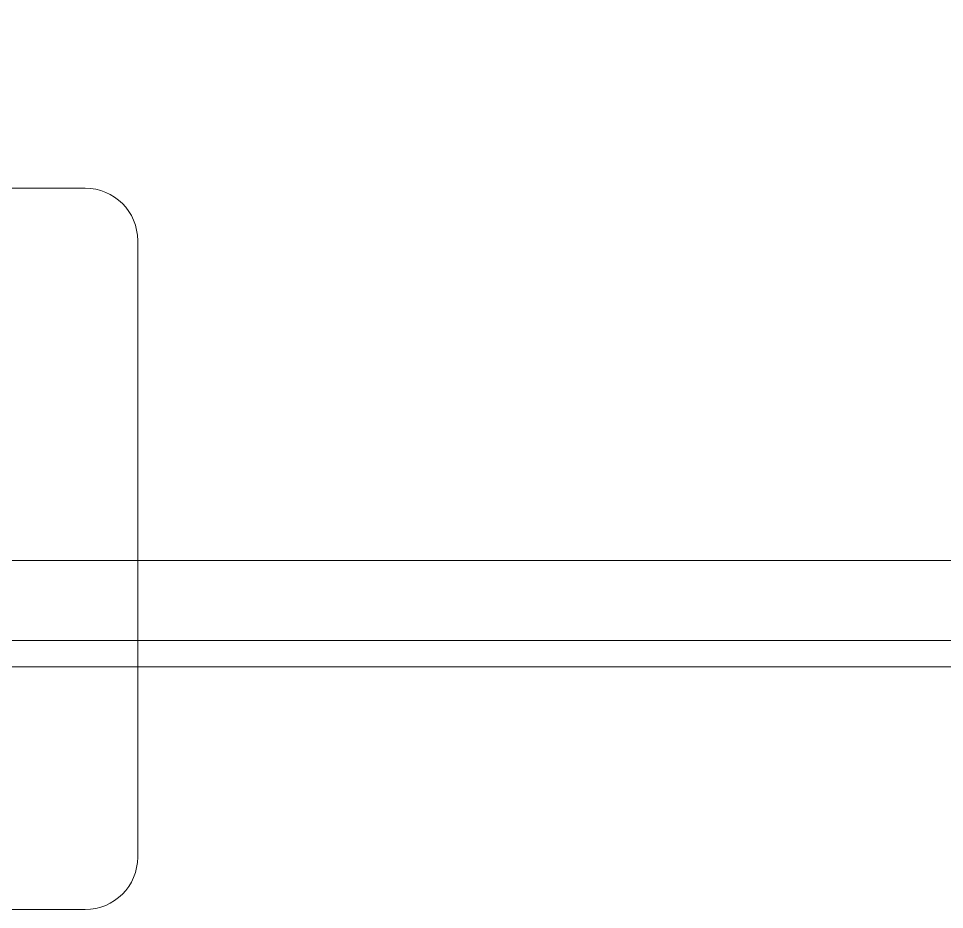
# Model space of a CAD drawing. Header units: millimetres. Extents: x -88595 to 880822, y -1054509 to -148035.
# Drawn here: x 524916.5 to 525269.7, y -276507.4 to -276167.7 of the extents above; entities that cross this region are included whole.
import ezdxf

# ---------------------------------------------------------------- set-up
doc = ezdxf.new("R2010")
doc.units = ezdxf.units.MM
doc.linetypes.add('$0$ADSK_Скрыто', pattern=[6, 3, -3])
for name, color, linetype, lineweight in [('Линии', 7, 'Continuous', 9), ('Оборудование', 7, 'Continuous', 18), ('Ограждение', 7, 'Continuous', 9)]:
    doc.layers.add(name, color=color, linetype=linetype, lineweight=lineweight)

# ---------------------------------------------------------------- blocks, each defined once
blk = doc.blocks.new('$0$ADSK_Наружный блок кондиционера сплит-системы1 - AS24TL5HRA-A-V94-В_Координация_кровля ОВ3')
at = {"layer": 'Оборудование'}
for p, q in [((380, 137.5), (-380, 137.5)), ((-400, 117.5), (-400, -117.5)), ((-380, -137.5), (380, -137.5))]:
    blk.add_line(p, q, dxfattribs=at)
for centre, start, end in [((-380, 117.5), 90, 180), ((-380, -117.5), 180, 270)]:
    blk.add_arc(centre, 20, start, end, dxfattribs=at)
blk = doc.blocks.new('Кровля')
at = {"layer": 'Ограждение'}
h = blk.add_hatch(dxfattribs=at)
h.set_pattern_fill('FP_25', color=256, style=0, pattern_type=2)
h.set_pattern_definition([(0, (548766.5, 663825.2), (0, 600), []), (90, (548766.5, 663825.2), (-600, 4e-14), [])])
h.paths.add_polyline_path([(564081.91, 650032.5), (562901.91, 651212.5), (516283.2, 651212.5), (516283.2, 650032.5), (564012.71, 650032.5)])
h = blk.add_hatch(dxfattribs=at)
h.set_pattern_fill('FP_65', color=256, style=0, pattern_type=2)
h.set_pattern_definition([(0, (548766.5, 658571.84), (0, 424.264), []), (90, (548766.5, 658571.84), (-600, 4e-14), [])])
h.paths.add_polyline_path([(564081.91, 650022.5), (564091.91, 650022.5), (564081.91, 650032.5), (534785.5, 650032.5), (534785.5, 650022.5), (564012.71, 650022.5)])
h.paths.add_polyline_path([(516283.2, 650022.5), (533985.5, 650022.5), (533985.5, 650032.5), (516283.2, 650032.5)])
for p, q in [((564081.91, 650032.5), (534785.5, 650032.5)), ((556385.5, 650022.5), (534785.5, 650022.5))]:
    blk.add_line(p, q, dxfattribs=at)

msp = doc.modelspace()

# ---------------------------------------------------------------- block references
at = {"layer": 'Линии', "linetype": '$0$ADSK_Скрыто', "rotation": 180}
msp.add_blockref('$0$ADSK_Наружный блок кондиционера сплит-системы1 - AS24TL5HRA-A-V94-В_Координация_кровля ОВ3', (524562, -276369.91), dxfattribs=at)
at = {"layer": 'Оборудование', "color": 5, "true_color": 0x0000ff}
msp.add_blockref('Кровля', (-12267.25, -926437.39), dxfattribs=at)

doc.saveas('drawing.dxf')
